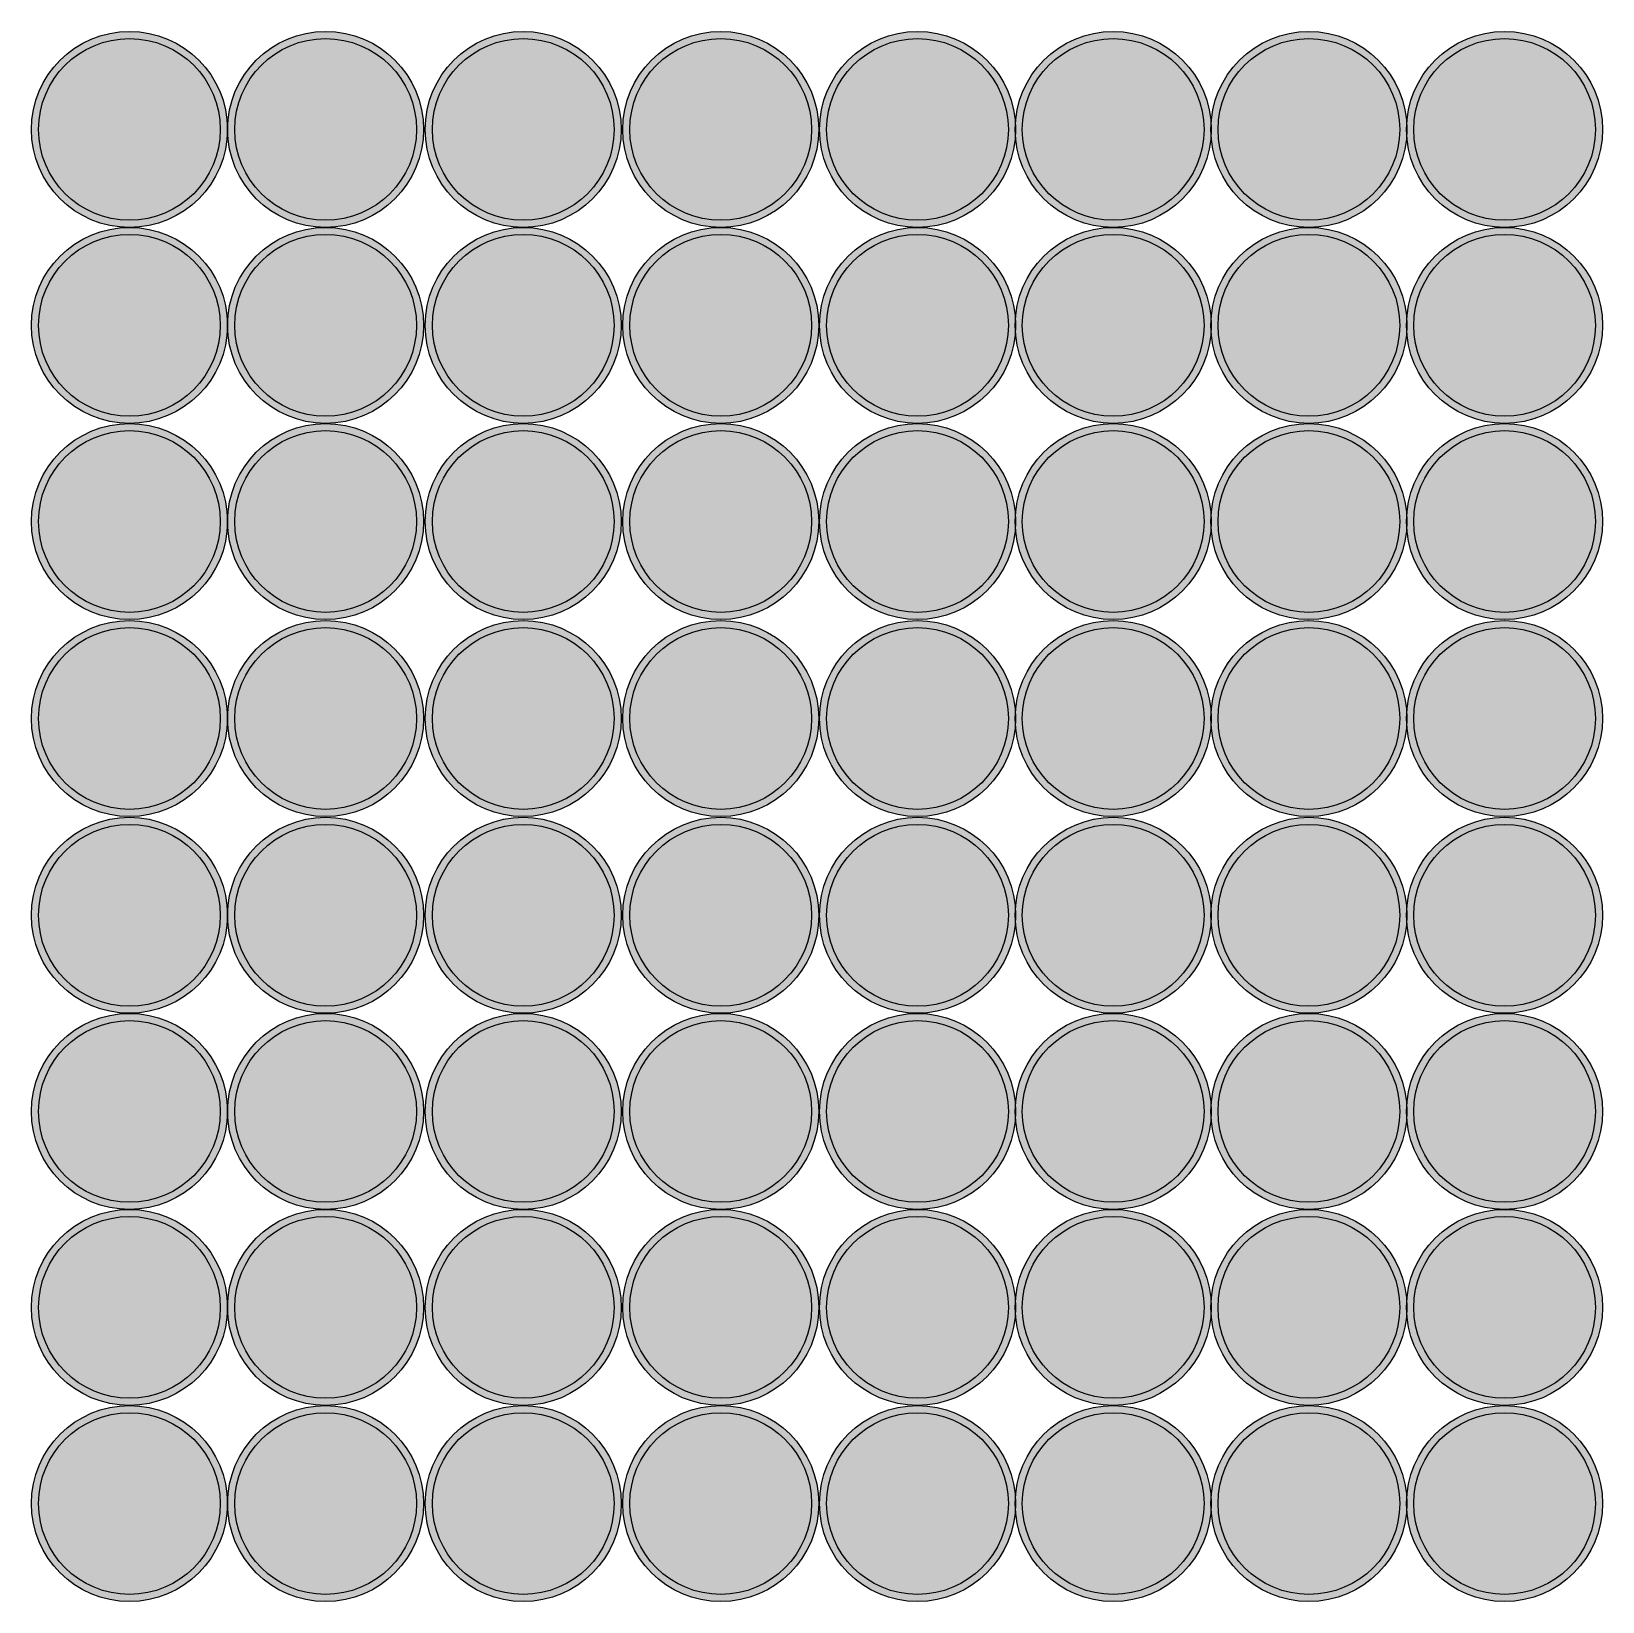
# Model space of a CAD drawing. Header units: inches. Extents: x 2620 to 4317, y 1826 to 2873.
# Drawn here: x 3246.76 to 3274.33, y 2352.39 to 2379.95 of the extents above; entities that cross this region are included whole.
import ezdxf

# ---------------------------------------------------------------- set-up
doc = ezdxf.new("R2010")
doc.units = ezdxf.units.IN
doc.header["$MEASUREMENT"] = 0

msp = doc.modelspace()

# ---------------------------------------------------------------- hatches: boundary and pattern name
h = msp.add_hatch(color=256)
h.dxf.hatch_style = 1
h.set_gradient(color1=(41, 49, 137), color2=(19, 103, 52), tint=1, name='INVCURVED')
h.paths.add_polyline_path([(3246.7558, 2378.22888, 1), (3250.1958, 2378.22888, 1)])
h.paths.add_polyline_path([(3250.0708, 2378.22888, -1), (3246.8808, 2378.22888, -1)], flags=16)
h = msp.add_hatch(color=256)
h.dxf.hatch_style = 1
h.set_gradient(color1=(41, 49, 137), color2=(19, 103, 52), tint=1, name='INVCURVED')
h.paths.add_polyline_path([(3250.19953, 2378.22888, 1), (3253.63953, 2378.22888, 1)])
h.paths.add_polyline_path([(3253.51453, 2378.22888, -1), (3250.32453, 2378.22888, -1)], flags=16)
h = msp.add_hatch(color=256)
h.dxf.hatch_style = 1
h.set_gradient(color1=(41, 49, 137), color2=(19, 103, 52), tint=1, name='INVCURVED')
h.paths.add_polyline_path([(3253.66808, 2378.22888, 1), (3257.10808, 2378.22888, 1)])
h.paths.add_polyline_path([(3256.98308, 2378.22888, -1), (3253.79308, 2378.22888, -1)], flags=16)
h = msp.add_hatch(color=256)
h.dxf.hatch_style = 1
h.set_gradient(color1=(41, 49, 137), color2=(19, 103, 52), tint=1, name='INVCURVED')
h.paths.add_polyline_path([(3257.13427, 2378.22888, 1), (3260.57427, 2378.22888, 1)])
h.paths.add_polyline_path([(3260.44927, 2378.22888, -1), (3257.25927, 2378.22888, -1)], flags=16)
h = msp.add_hatch(color=256)
h.dxf.hatch_style = 1
h.set_gradient(color1=(41, 49, 137), color2=(19, 103, 52), tint=1, name='INVCURVED')
h.paths.add_polyline_path([(3260.5882, 2378.22888, 1), (3264.0282, 2378.22888, 1)])
h.paths.add_polyline_path([(3263.9032, 2378.22888, -1), (3260.7132, 2378.22888, -1)], flags=16)
h = msp.add_hatch(color=256)
h.dxf.hatch_style = 1
h.set_gradient(color1=(41, 49, 137), color2=(19, 103, 52), tint=1, name='INVCURVED')
h.paths.add_polyline_path([(3264.02297, 2378.22888, 1), (3267.46297, 2378.22888, 1)])
h.paths.add_polyline_path([(3267.33797, 2378.22888, -1), (3264.14797, 2378.22888, -1)], flags=16)
h = msp.add_hatch(color=256)
h.dxf.hatch_style = 1
h.set_gradient(color1=(41, 49, 137), color2=(19, 103, 52), tint=1, name='INVCURVED')
h.paths.add_polyline_path([(3267.45774, 2378.22888, 1), (3270.89774, 2378.22888, 1)])
h.paths.add_polyline_path([(3270.77274, 2378.22888, -1), (3267.58274, 2378.22888, -1)], flags=16)
h = msp.add_hatch(color=256)
h.dxf.hatch_style = 1
h.set_gradient(color1=(41, 49, 137), color2=(19, 103, 52), tint=1, name='INVCURVED')
h.paths.add_polyline_path([(3270.89233, 2378.22888, 1), (3274.33233, 2378.22888, 1)])
h.paths.add_polyline_path([(3274.20733, 2378.22888, -1), (3271.01733, 2378.22888, -1)], flags=16)
h = msp.add_hatch(color=256)
h.dxf.hatch_style = 1
h.set_gradient(color1=(242, 103, 34), color2=(248, 153, 30), tint=1)
h.paths.add_polyline_path([(3250.0708, 2378.22888, 1), (3246.8808, 2378.22888, 1)])
h = msp.add_hatch(color=256)
h.dxf.hatch_style = 1
h.set_gradient(color1=(242, 103, 34), color2=(248, 153, 30), tint=1)
h.paths.add_polyline_path([(3253.51453, 2378.22888, 1), (3250.32453, 2378.22888, 1)])
h = msp.add_hatch(color=256)
h.dxf.hatch_style = 1
h.set_gradient(color1=(242, 103, 34), color2=(248, 153, 30), tint=1)
h.paths.add_polyline_path([(3256.98308, 2378.22888, 1), (3253.79308, 2378.22888, 1)])
h = msp.add_hatch(color=256)
h.dxf.hatch_style = 1
h.set_gradient(color1=(242, 103, 34), color2=(248, 153, 30), tint=1)
h.paths.add_polyline_path([(3260.44927, 2378.22888, 1), (3257.25927, 2378.22888, 1)])
h = msp.add_hatch(color=256)
h.dxf.hatch_style = 1
h.set_gradient(color1=(242, 103, 34), color2=(248, 153, 30), tint=1)
h.paths.add_polyline_path([(3263.9032, 2378.22888, 1), (3260.7132, 2378.22888, 1)])
h = msp.add_hatch(color=256)
h.dxf.hatch_style = 1
h.set_gradient(color1=(242, 103, 34), color2=(248, 153, 30), tint=1)
h.paths.add_polyline_path([(3267.33797, 2378.22888, 1), (3264.14797, 2378.22888, 1)])
h = msp.add_hatch(color=256)
h.dxf.hatch_style = 1
h.set_gradient(color1=(242, 103, 34), color2=(248, 153, 30), tint=1)
h.paths.add_polyline_path([(3270.77274, 2378.22888, 1), (3267.58274, 2378.22888, 1)])
h = msp.add_hatch(color=256)
h.dxf.hatch_style = 1
h.set_gradient(color1=(242, 103, 34), color2=(248, 153, 30), tint=1)
h.paths.add_polyline_path([(3274.20733, 2378.22888, 1), (3271.01733, 2378.22888, 1)])
h = msp.add_hatch(color=256)
h.dxf.hatch_style = 1
h.set_gradient(color1=(41, 49, 137), color2=(19, 103, 52), tint=1, name='INVCURVED')
h.paths.add_polyline_path([(3246.7558, 2374.78994, 1), (3250.1958, 2374.78994, 1)])
h.paths.add_polyline_path([(3250.0708, 2374.78994, -1), (3246.8808, 2374.78994, -1)], flags=16)
h = msp.add_hatch(color=256)
h.dxf.hatch_style = 1
h.set_gradient(color1=(242, 103, 34), color2=(248, 153, 30), tint=1)
h.paths.add_polyline_path([(3250.0708, 2374.78994, 1), (3246.8808, 2374.78994, 1)])
h = msp.add_hatch(color=256)
h.dxf.hatch_style = 1
h.set_gradient(color1=(41, 49, 137), color2=(19, 103, 52), tint=1, name='INVCURVED')
h.paths.add_polyline_path([(3250.19953, 2374.78994, 1), (3253.63953, 2374.78994, 1)])
h.paths.add_polyline_path([(3253.51453, 2374.78994, -1), (3250.32453, 2374.78994, -1)], flags=16)
h = msp.add_hatch(color=256)
h.dxf.hatch_style = 1
h.set_gradient(color1=(242, 103, 34), color2=(248, 153, 30), tint=1)
h.paths.add_polyline_path([(3253.51453, 2374.78994, 1), (3250.32453, 2374.78994, 1)])
h = msp.add_hatch(color=256)
h.dxf.hatch_style = 1
h.set_gradient(color1=(41, 49, 137), color2=(19, 103, 52), tint=1, name='INVCURVED')
h.paths.add_polyline_path([(3253.66808, 2374.78994, 1), (3257.10808, 2374.78994, 1)])
h.paths.add_polyline_path([(3256.98308, 2374.78994, -1), (3253.79308, 2374.78994, -1)], flags=16)
h = msp.add_hatch(color=256)
h.dxf.hatch_style = 1
h.set_gradient(color1=(242, 103, 34), color2=(248, 153, 30), tint=1)
h.paths.add_polyline_path([(3256.98308, 2374.78994, 1), (3253.79308, 2374.78994, 1)])
h = msp.add_hatch(color=256)
h.dxf.hatch_style = 1
h.set_gradient(color1=(41, 49, 137), color2=(19, 103, 52), tint=1, name='INVCURVED')
h.paths.add_polyline_path([(3257.13427, 2374.78994, 1), (3260.57427, 2374.78994, 1)])
h.paths.add_polyline_path([(3260.44927, 2374.78994, -1), (3257.25927, 2374.78994, -1)], flags=16)
h = msp.add_hatch(color=256)
h.dxf.hatch_style = 1
h.set_gradient(color1=(242, 103, 34), color2=(248, 153, 30), tint=1)
h.paths.add_polyline_path([(3260.44927, 2374.78994, 1), (3257.25927, 2374.78994, 1)])
h = msp.add_hatch(color=256)
h.dxf.hatch_style = 1
h.set_gradient(color1=(41, 49, 137), color2=(19, 103, 52), tint=1, name='INVCURVED')
h.paths.add_polyline_path([(3260.5882, 2374.78994, 1), (3264.0282, 2374.78994, 1)])
h.paths.add_polyline_path([(3263.9032, 2374.78994, -1), (3260.7132, 2374.78994, -1)], flags=16)
h = msp.add_hatch(color=256)
h.dxf.hatch_style = 1
h.set_gradient(color1=(242, 103, 34), color2=(248, 153, 30), tint=1)
h.paths.add_polyline_path([(3263.9032, 2374.78994, 1), (3260.7132, 2374.78994, 1)])
h = msp.add_hatch(color=256)
h.dxf.hatch_style = 1
h.set_gradient(color1=(41, 49, 137), color2=(19, 103, 52), tint=1, name='INVCURVED')
h.paths.add_polyline_path([(3264.02297, 2374.78994, 1), (3267.46297, 2374.78994, 1)])
h.paths.add_polyline_path([(3267.33797, 2374.78994, -1), (3264.14797, 2374.78994, -1)], flags=16)
h = msp.add_hatch(color=256)
h.dxf.hatch_style = 1
h.set_gradient(color1=(242, 103, 34), color2=(248, 153, 30), tint=1)
h.paths.add_polyline_path([(3267.33797, 2374.78994, 1), (3264.14797, 2374.78994, 1)])
h = msp.add_hatch(color=256)
h.dxf.hatch_style = 1
h.set_gradient(color1=(41, 49, 137), color2=(19, 103, 52), tint=1, name='INVCURVED')
h.paths.add_polyline_path([(3267.45774, 2374.78994, 1), (3270.89774, 2374.78994, 1)])
h.paths.add_polyline_path([(3270.77274, 2374.78994, -1), (3267.58274, 2374.78994, -1)], flags=16)
h = msp.add_hatch(color=256)
h.dxf.hatch_style = 1
h.set_gradient(color1=(242, 103, 34), color2=(248, 153, 30), tint=1)
h.paths.add_polyline_path([(3270.77274, 2374.78994, 1), (3267.58274, 2374.78994, 1)])
h = msp.add_hatch(color=256)
h.dxf.hatch_style = 1
h.set_gradient(color1=(41, 49, 137), color2=(19, 103, 52), tint=1, name='INVCURVED')
h.paths.add_polyline_path([(3270.89233, 2374.78994, 1), (3274.33233, 2374.78994, 1)])
h.paths.add_polyline_path([(3274.20733, 2374.78994, -1), (3271.01733, 2374.78994, -1)], flags=16)
h = msp.add_hatch(color=256)
h.dxf.hatch_style = 1
h.set_gradient(color1=(242, 103, 34), color2=(248, 153, 30), tint=1)
h.paths.add_polyline_path([(3274.20733, 2374.78994, 1), (3271.01733, 2374.78994, 1)])
h = msp.add_hatch(color=256)
h.dxf.hatch_style = 1
h.set_gradient(color1=(41, 49, 137), color2=(19, 103, 52), tint=1, name='INVCURVED')
h.paths.add_polyline_path([(3246.7558, 2371.34641, 1), (3250.1958, 2371.34641, 1)])
h.paths.add_polyline_path([(3250.0708, 2371.34641, -1), (3246.8808, 2371.34641, -1)], flags=16)
h = msp.add_hatch(color=256)
h.dxf.hatch_style = 1
h.set_gradient(color1=(41, 49, 137), color2=(19, 103, 52), tint=1, name='INVCURVED')
h.paths.add_polyline_path([(3250.19953, 2371.34641, 1), (3253.63953, 2371.34641, 1)])
h.paths.add_polyline_path([(3253.51453, 2371.34641, -1), (3250.32453, 2371.34641, -1)], flags=16)
h = msp.add_hatch(color=256)
h.dxf.hatch_style = 1
h.set_gradient(color1=(41, 49, 137), color2=(19, 103, 52), tint=1, name='INVCURVED')
h.paths.add_polyline_path([(3253.66808, 2371.34641, 1), (3257.10808, 2371.34641, 1)])
h.paths.add_polyline_path([(3256.98308, 2371.34641, -1), (3253.79308, 2371.34641, -1)], flags=16)
h = msp.add_hatch(color=256)
h.dxf.hatch_style = 1
h.set_gradient(color1=(41, 49, 137), color2=(19, 103, 52), tint=1, name='INVCURVED')
h.paths.add_polyline_path([(3257.13427, 2371.34641, 1), (3260.57427, 2371.34641, 1)])
h.paths.add_polyline_path([(3260.44927, 2371.34641, -1), (3257.25927, 2371.34641, -1)], flags=16)
h = msp.add_hatch(color=256)
h.dxf.hatch_style = 1
h.set_gradient(color1=(41, 49, 137), color2=(19, 103, 52), tint=1, name='INVCURVED')
h.paths.add_polyline_path([(3260.5882, 2371.34641, 1), (3264.0282, 2371.34641, 1)])
h.paths.add_polyline_path([(3263.9032, 2371.34641, -1), (3260.7132, 2371.34641, -1)], flags=16)
h = msp.add_hatch(color=256)
h.dxf.hatch_style = 1
h.set_gradient(color1=(41, 49, 137), color2=(19, 103, 52), tint=1, name='INVCURVED')
h.paths.add_polyline_path([(3264.02297, 2371.34641, 1), (3267.46297, 2371.34641, 1)])
h.paths.add_polyline_path([(3267.33797, 2371.34641, -1), (3264.14797, 2371.34641, -1)], flags=16)
h = msp.add_hatch(color=256)
h.dxf.hatch_style = 1
h.set_gradient(color1=(41, 49, 137), color2=(19, 103, 52), tint=1, name='INVCURVED')
h.paths.add_polyline_path([(3267.45774, 2371.34641, 1), (3270.89774, 2371.34641, 1)])
h.paths.add_polyline_path([(3270.77274, 2371.34641, -1), (3267.58274, 2371.34641, -1)], flags=16)
h = msp.add_hatch(color=256)
h.dxf.hatch_style = 1
h.set_gradient(color1=(41, 49, 137), color2=(19, 103, 52), tint=1, name='INVCURVED')
h.paths.add_polyline_path([(3270.89233, 2371.34641, 1), (3274.33233, 2371.34641, 1)])
h.paths.add_polyline_path([(3274.20733, 2371.34641, -1), (3271.01733, 2371.34641, -1)], flags=16)
h = msp.add_hatch(color=256)
h.dxf.hatch_style = 1
h.set_gradient(color1=(242, 103, 34), color2=(248, 153, 30), tint=1)
h.paths.add_polyline_path([(3250.0708, 2371.34641, 1), (3246.8808, 2371.34641, 1)])
h = msp.add_hatch(color=256)
h.dxf.hatch_style = 1
h.set_gradient(color1=(242, 103, 34), color2=(248, 153, 30), tint=1)
h.paths.add_polyline_path([(3253.51453, 2371.34641, 1), (3250.32453, 2371.34641, 1)])
h = msp.add_hatch(color=256)
h.dxf.hatch_style = 1
h.set_gradient(color1=(242, 103, 34), color2=(248, 153, 30), tint=1)
h.paths.add_polyline_path([(3256.98308, 2371.34641, 1), (3253.79308, 2371.34641, 1)])
h = msp.add_hatch(color=256)
h.dxf.hatch_style = 1
h.set_gradient(color1=(242, 103, 34), color2=(248, 153, 30), tint=1)
h.paths.add_polyline_path([(3260.44927, 2371.34641, 1), (3257.25927, 2371.34641, 1)])
h = msp.add_hatch(color=256)
h.dxf.hatch_style = 1
h.set_gradient(color1=(242, 103, 34), color2=(248, 153, 30), tint=1)
h.paths.add_polyline_path([(3263.9032, 2371.34641, 1), (3260.7132, 2371.34641, 1)])
h = msp.add_hatch(color=256)
h.dxf.hatch_style = 1
h.set_gradient(color1=(242, 103, 34), color2=(248, 153, 30), tint=1)
h.paths.add_polyline_path([(3267.33797, 2371.34641, 1), (3264.14797, 2371.34641, 1)])
h = msp.add_hatch(color=256)
h.dxf.hatch_style = 1
h.set_gradient(color1=(242, 103, 34), color2=(248, 153, 30), tint=1)
h.paths.add_polyline_path([(3270.77274, 2371.34641, 1), (3267.58274, 2371.34641, 1)])
h = msp.add_hatch(color=256)
h.dxf.hatch_style = 1
h.set_gradient(color1=(242, 103, 34), color2=(248, 153, 30), tint=1)
h.paths.add_polyline_path([(3274.20733, 2371.34641, 1), (3271.01733, 2371.34641, 1)])
h = msp.add_hatch(color=256)
h.dxf.hatch_style = 1
h.set_gradient(color1=(41, 49, 137), color2=(19, 103, 52), tint=1, name='INVCURVED')
h.paths.add_polyline_path([(3246.7558, 2367.88905, 1), (3250.1958, 2367.88905, 1)])
h.paths.add_polyline_path([(3250.0708, 2367.88905, -1), (3246.8808, 2367.88905, -1)], flags=16)
h = msp.add_hatch(color=256)
h.dxf.hatch_style = 1
h.set_gradient(color1=(242, 103, 34), color2=(248, 153, 30), tint=1)
h.paths.add_polyline_path([(3250.0708, 2367.88905, 1), (3246.8808, 2367.88905, 1)])
h = msp.add_hatch(color=256)
h.dxf.hatch_style = 1
h.set_gradient(color1=(41, 49, 137), color2=(19, 103, 52), tint=1, name='INVCURVED')
h.paths.add_polyline_path([(3250.19953, 2367.88905, 1), (3253.63953, 2367.88905, 1)])
h.paths.add_polyline_path([(3253.51453, 2367.88905, -1), (3250.32453, 2367.88905, -1)], flags=16)
h = msp.add_hatch(color=256)
h.dxf.hatch_style = 1
h.set_gradient(color1=(242, 103, 34), color2=(248, 153, 30), tint=1)
h.paths.add_polyline_path([(3253.51453, 2367.88905, 1), (3250.32453, 2367.88905, 1)])
h = msp.add_hatch(color=256)
h.dxf.hatch_style = 1
h.set_gradient(color1=(41, 49, 137), color2=(19, 103, 52), tint=1, name='INVCURVED')
h.paths.add_polyline_path([(3253.66808, 2367.88905, 1), (3257.10808, 2367.88905, 1)])
h.paths.add_polyline_path([(3256.98308, 2367.88905, -1), (3253.79308, 2367.88905, -1)], flags=16)
h = msp.add_hatch(color=256)
h.dxf.hatch_style = 1
h.set_gradient(color1=(242, 103, 34), color2=(248, 153, 30), tint=1)
h.paths.add_polyline_path([(3256.98308, 2367.88905, 1), (3253.79308, 2367.88905, 1)])
h = msp.add_hatch(color=256)
h.dxf.hatch_style = 1
h.set_gradient(color1=(41, 49, 137), color2=(19, 103, 52), tint=1, name='INVCURVED')
h.paths.add_polyline_path([(3257.13427, 2367.88905, 1), (3260.57427, 2367.88905, 1)])
h.paths.add_polyline_path([(3260.44927, 2367.88905, -1), (3257.25927, 2367.88905, -1)], flags=16)
h = msp.add_hatch(color=256)
h.dxf.hatch_style = 1
h.set_gradient(color1=(242, 103, 34), color2=(248, 153, 30), tint=1)
h.paths.add_polyline_path([(3260.44927, 2367.88905, 1), (3257.25927, 2367.88905, 1)])
h = msp.add_hatch(color=256)
h.dxf.hatch_style = 1
h.set_gradient(color1=(41, 49, 137), color2=(19, 103, 52), tint=1, name='INVCURVED')
h.paths.add_polyline_path([(3260.5882, 2367.88905, 1), (3264.0282, 2367.88905, 1)])
h.paths.add_polyline_path([(3263.9032, 2367.88905, -1), (3260.7132, 2367.88905, -1)], flags=16)
h = msp.add_hatch(color=256)
h.dxf.hatch_style = 1
h.set_gradient(color1=(242, 103, 34), color2=(248, 153, 30), tint=1)
h.paths.add_polyline_path([(3263.9032, 2367.88905, 1), (3260.7132, 2367.88905, 1)])
h = msp.add_hatch(color=256)
h.dxf.hatch_style = 1
h.set_gradient(color1=(41, 49, 137), color2=(19, 103, 52), tint=1, name='INVCURVED')
h.paths.add_polyline_path([(3264.02297, 2367.88905, 1), (3267.46297, 2367.88905, 1)])
h.paths.add_polyline_path([(3267.33797, 2367.88905, -1), (3264.14797, 2367.88905, -1)], flags=16)
h = msp.add_hatch(color=256)
h.dxf.hatch_style = 1
h.set_gradient(color1=(242, 103, 34), color2=(248, 153, 30), tint=1)
h.paths.add_polyline_path([(3267.33797, 2367.88905, 1), (3264.14797, 2367.88905, 1)])
h = msp.add_hatch(color=256)
h.dxf.hatch_style = 1
h.set_gradient(color1=(41, 49, 137), color2=(19, 103, 52), tint=1, name='INVCURVED')
h.paths.add_polyline_path([(3267.45774, 2367.88905, 1), (3270.89774, 2367.88905, 1)])
h.paths.add_polyline_path([(3270.77274, 2367.88905, -1), (3267.58274, 2367.88905, -1)], flags=16)
h = msp.add_hatch(color=256)
h.dxf.hatch_style = 1
h.set_gradient(color1=(242, 103, 34), color2=(248, 153, 30), tint=1)
h.paths.add_polyline_path([(3270.77274, 2367.88905, 1), (3267.58274, 2367.88905, 1)])
h = msp.add_hatch(color=256)
h.dxf.hatch_style = 1
h.set_gradient(color1=(41, 49, 137), color2=(19, 103, 52), tint=1, name='INVCURVED')
h.paths.add_polyline_path([(3270.89233, 2367.88905, 1), (3274.33233, 2367.88905, 1)])
h.paths.add_polyline_path([(3274.20733, 2367.88905, -1), (3271.01733, 2367.88905, -1)], flags=16)
h = msp.add_hatch(color=256)
h.dxf.hatch_style = 1
h.set_gradient(color1=(242, 103, 34), color2=(248, 153, 30), tint=1)
h.paths.add_polyline_path([(3274.20733, 2367.88905, 1), (3271.01733, 2367.88905, 1)])
h = msp.add_hatch(color=256)
h.dxf.hatch_style = 1
h.set_gradient(color1=(41, 49, 137), color2=(19, 103, 52), tint=1, name='INVCURVED')
h.paths.add_polyline_path([(3246.7558, 2364.43478, 1), (3250.1958, 2364.43478, 1)])
h.paths.add_polyline_path([(3250.0708, 2364.43478, -1), (3246.8808, 2364.43478, -1)], flags=16)
h = msp.add_hatch(color=256)
h.dxf.hatch_style = 1
h.set_gradient(color1=(41, 49, 137), color2=(19, 103, 52), tint=1, name='INVCURVED')
h.paths.add_polyline_path([(3250.19953, 2364.43478, 1), (3253.63953, 2364.43478, 1)])
h.paths.add_polyline_path([(3253.51453, 2364.43478, -1), (3250.32453, 2364.43478, -1)], flags=16)
h = msp.add_hatch(color=256)
h.dxf.hatch_style = 1
h.set_gradient(color1=(41, 49, 137), color2=(19, 103, 52), tint=1, name='INVCURVED')
h.paths.add_polyline_path([(3253.66808, 2364.43478, 1), (3257.10808, 2364.43478, 1)])
h.paths.add_polyline_path([(3256.98308, 2364.43478, -1), (3253.79308, 2364.43478, -1)], flags=16)
h = msp.add_hatch(color=256)
h.dxf.hatch_style = 1
h.set_gradient(color1=(41, 49, 137), color2=(19, 103, 52), tint=1, name='INVCURVED')
h.paths.add_polyline_path([(3257.13427, 2364.43478, 1), (3260.57427, 2364.43478, 1)])
h.paths.add_polyline_path([(3260.44927, 2364.43478, -1), (3257.25927, 2364.43478, -1)], flags=16)
h = msp.add_hatch(color=256)
h.dxf.hatch_style = 1
h.set_gradient(color1=(41, 49, 137), color2=(19, 103, 52), tint=1, name='INVCURVED')
h.paths.add_polyline_path([(3260.5882, 2364.43478, 1), (3264.0282, 2364.43478, 1)])
h.paths.add_polyline_path([(3263.9032, 2364.43478, -1), (3260.7132, 2364.43478, -1)], flags=16)
h = msp.add_hatch(color=256)
h.dxf.hatch_style = 1
h.set_gradient(color1=(41, 49, 137), color2=(19, 103, 52), tint=1, name='INVCURVED')
h.paths.add_polyline_path([(3264.02297, 2364.43478, 1), (3267.46297, 2364.43478, 1)])
h.paths.add_polyline_path([(3267.33797, 2364.43478, -1), (3264.14797, 2364.43478, -1)], flags=16)
h = msp.add_hatch(color=256)
h.dxf.hatch_style = 1
h.set_gradient(color1=(41, 49, 137), color2=(19, 103, 52), tint=1, name='INVCURVED')
h.paths.add_polyline_path([(3267.45774, 2364.43478, 1), (3270.89774, 2364.43478, 1)])
h.paths.add_polyline_path([(3270.77274, 2364.43478, -1), (3267.58274, 2364.43478, -1)], flags=16)
h = msp.add_hatch(color=256)
h.dxf.hatch_style = 1
h.set_gradient(color1=(41, 49, 137), color2=(19, 103, 52), tint=1, name='INVCURVED')
h.paths.add_polyline_path([(3270.89233, 2364.43478, 1), (3274.33233, 2364.43478, 1)])
h.paths.add_polyline_path([(3274.20733, 2364.43478, -1), (3271.01733, 2364.43478, -1)], flags=16)
h = msp.add_hatch(color=256)
h.dxf.hatch_style = 1
h.set_gradient(color1=(242, 103, 34), color2=(248, 153, 30), tint=1)
h.paths.add_polyline_path([(3250.0708, 2364.43478, 1), (3246.8808, 2364.43478, 1)])
h = msp.add_hatch(color=256)
h.dxf.hatch_style = 1
h.set_gradient(color1=(242, 103, 34), color2=(248, 153, 30), tint=1)
h.paths.add_polyline_path([(3253.51453, 2364.43478, 1), (3250.32453, 2364.43478, 1)])
h = msp.add_hatch(color=256)
h.dxf.hatch_style = 1
h.set_gradient(color1=(242, 103, 34), color2=(248, 153, 30), tint=1)
h.paths.add_polyline_path([(3256.98308, 2364.43478, 1), (3253.79308, 2364.43478, 1)])
h = msp.add_hatch(color=256)
h.dxf.hatch_style = 1
h.set_gradient(color1=(242, 103, 34), color2=(248, 153, 30), tint=1)
h.paths.add_polyline_path([(3260.44927, 2364.43478, 1), (3257.25927, 2364.43478, 1)])
h = msp.add_hatch(color=256)
h.dxf.hatch_style = 1
h.set_gradient(color1=(242, 103, 34), color2=(248, 153, 30), tint=1)
h.paths.add_polyline_path([(3263.9032, 2364.43478, 1), (3260.7132, 2364.43478, 1)])
h = msp.add_hatch(color=256)
h.dxf.hatch_style = 1
h.set_gradient(color1=(242, 103, 34), color2=(248, 153, 30), tint=1)
h.paths.add_polyline_path([(3267.33797, 2364.43478, 1), (3264.14797, 2364.43478, 1)])
h = msp.add_hatch(color=256)
h.dxf.hatch_style = 1
h.set_gradient(color1=(242, 103, 34), color2=(248, 153, 30), tint=1)
h.paths.add_polyline_path([(3270.77274, 2364.43478, 1), (3267.58274, 2364.43478, 1)])
h = msp.add_hatch(color=256)
h.dxf.hatch_style = 1
h.set_gradient(color1=(242, 103, 34), color2=(248, 153, 30), tint=1)
h.paths.add_polyline_path([(3274.20733, 2364.43478, 1), (3271.01733, 2364.43478, 1)])
h = msp.add_hatch(color=256)
h.dxf.hatch_style = 1
h.set_gradient(color1=(41, 49, 137), color2=(19, 103, 52), tint=1, name='INVCURVED')
h.paths.add_polyline_path([(3246.7558, 2360.99223, 1), (3250.1958, 2360.99223, 1)])
h.paths.add_polyline_path([(3250.0708, 2360.99223, -1), (3246.8808, 2360.99223, -1)], flags=16)
h = msp.add_hatch(color=256)
h.dxf.hatch_style = 1
h.set_gradient(color1=(242, 103, 34), color2=(248, 153, 30), tint=1)
h.paths.add_polyline_path([(3250.0708, 2360.99223, 1), (3246.8808, 2360.99223, 1)])
h = msp.add_hatch(color=256)
h.dxf.hatch_style = 1
h.set_gradient(color1=(41, 49, 137), color2=(19, 103, 52), tint=1, name='INVCURVED')
h.paths.add_polyline_path([(3250.19953, 2360.99223, 1), (3253.63953, 2360.99223, 1)])
h.paths.add_polyline_path([(3253.51453, 2360.99223, -1), (3250.32453, 2360.99223, -1)], flags=16)
h = msp.add_hatch(color=256)
h.dxf.hatch_style = 1
h.set_gradient(color1=(242, 103, 34), color2=(248, 153, 30), tint=1)
h.paths.add_polyline_path([(3253.51453, 2360.99223, 1), (3250.32453, 2360.99223, 1)])
h = msp.add_hatch(color=256)
h.dxf.hatch_style = 1
h.set_gradient(color1=(41, 49, 137), color2=(19, 103, 52), tint=1, name='INVCURVED')
h.paths.add_polyline_path([(3253.66808, 2360.99223, 1), (3257.10808, 2360.99223, 1)])
h.paths.add_polyline_path([(3256.98308, 2360.99223, -1), (3253.79308, 2360.99223, -1)], flags=16)
h = msp.add_hatch(color=256)
h.dxf.hatch_style = 1
h.set_gradient(color1=(242, 103, 34), color2=(248, 153, 30), tint=1)
h.paths.add_polyline_path([(3256.98308, 2360.99223, 1), (3253.79308, 2360.99223, 1)])
h = msp.add_hatch(color=256)
h.dxf.hatch_style = 1
h.set_gradient(color1=(41, 49, 137), color2=(19, 103, 52), tint=1, name='INVCURVED')
h.paths.add_polyline_path([(3257.13427, 2360.99223, 1), (3260.57427, 2360.99223, 1)])
h.paths.add_polyline_path([(3260.44927, 2360.99223, -1), (3257.25927, 2360.99223, -1)], flags=16)
h = msp.add_hatch(color=256)
h.dxf.hatch_style = 1
h.set_gradient(color1=(242, 103, 34), color2=(248, 153, 30), tint=1)
h.paths.add_polyline_path([(3260.44927, 2360.99223, 1), (3257.25927, 2360.99223, 1)])
h = msp.add_hatch(color=256)
h.dxf.hatch_style = 1
h.set_gradient(color1=(41, 49, 137), color2=(19, 103, 52), tint=1, name='INVCURVED')
h.paths.add_polyline_path([(3260.5882, 2360.99223, 1), (3264.0282, 2360.99223, 1)])
h.paths.add_polyline_path([(3263.9032, 2360.99223, -1), (3260.7132, 2360.99223, -1)], flags=16)
h = msp.add_hatch(color=256)
h.dxf.hatch_style = 1
h.set_gradient(color1=(242, 103, 34), color2=(248, 153, 30), tint=1)
h.paths.add_polyline_path([(3263.9032, 2360.99223, 1), (3260.7132, 2360.99223, 1)])
h = msp.add_hatch(color=256)
h.dxf.hatch_style = 1
h.set_gradient(color1=(41, 49, 137), color2=(19, 103, 52), tint=1, name='INVCURVED')
h.paths.add_polyline_path([(3264.02297, 2360.99223, 1), (3267.46297, 2360.99223, 1)])
h.paths.add_polyline_path([(3267.33797, 2360.99223, -1), (3264.14797, 2360.99223, -1)], flags=16)
h = msp.add_hatch(color=256)
h.dxf.hatch_style = 1
h.set_gradient(color1=(242, 103, 34), color2=(248, 153, 30), tint=1)
h.paths.add_polyline_path([(3267.33797, 2360.99223, 1), (3264.14797, 2360.99223, 1)])
h = msp.add_hatch(color=256)
h.dxf.hatch_style = 1
h.set_gradient(color1=(41, 49, 137), color2=(19, 103, 52), tint=1, name='INVCURVED')
h.paths.add_polyline_path([(3267.45774, 2360.99223, 1), (3270.89774, 2360.99223, 1)])
h.paths.add_polyline_path([(3270.77274, 2360.99223, -1), (3267.58274, 2360.99223, -1)], flags=16)
h = msp.add_hatch(color=256)
h.dxf.hatch_style = 1
h.set_gradient(color1=(242, 103, 34), color2=(248, 153, 30), tint=1)
h.paths.add_polyline_path([(3270.77274, 2360.99223, 1), (3267.58274, 2360.99223, 1)])
h = msp.add_hatch(color=256)
h.dxf.hatch_style = 1
h.set_gradient(color1=(41, 49, 137), color2=(19, 103, 52), tint=1, name='INVCURVED')
h.paths.add_polyline_path([(3270.89233, 2360.99223, 1), (3274.33233, 2360.99223, 1)])
h.paths.add_polyline_path([(3274.20733, 2360.99223, -1), (3271.01733, 2360.99223, -1)], flags=16)
h = msp.add_hatch(color=256)
h.dxf.hatch_style = 1
h.set_gradient(color1=(242, 103, 34), color2=(248, 153, 30), tint=1)
h.paths.add_polyline_path([(3274.20733, 2360.99223, 1), (3271.01733, 2360.99223, 1)])
h = msp.add_hatch(color=256)
h.dxf.hatch_style = 1
h.set_gradient(color1=(41, 49, 137), color2=(19, 103, 52), tint=1, name='INVCURVED')
h.paths.add_polyline_path([(3246.7558, 2357.55329, 1), (3250.1958, 2357.55329, 1)])
h.paths.add_polyline_path([(3250.0708, 2357.55329, -1), (3246.8808, 2357.55329, -1)], flags=16)
h = msp.add_hatch(color=256)
h.dxf.hatch_style = 1
h.set_gradient(color1=(41, 49, 137), color2=(19, 103, 52), tint=1, name='INVCURVED')
h.paths.add_polyline_path([(3250.19953, 2357.55329, 1), (3253.63953, 2357.55329, 1)])
h.paths.add_polyline_path([(3253.51453, 2357.55329, -1), (3250.32453, 2357.55329, -1)], flags=16)
h = msp.add_hatch(color=256)
h.dxf.hatch_style = 1
h.set_gradient(color1=(41, 49, 137), color2=(19, 103, 52), tint=1, name='INVCURVED')
h.paths.add_polyline_path([(3253.66808, 2357.55329, 1), (3257.10808, 2357.55329, 1)])
h.paths.add_polyline_path([(3256.98308, 2357.55329, -1), (3253.79308, 2357.55329, -1)], flags=16)
h = msp.add_hatch(color=256)
h.dxf.hatch_style = 1
h.set_gradient(color1=(41, 49, 137), color2=(19, 103, 52), tint=1, name='INVCURVED')
h.paths.add_polyline_path([(3257.13427, 2357.55329, 1), (3260.57427, 2357.55329, 1)])
h.paths.add_polyline_path([(3260.44927, 2357.55329, -1), (3257.25927, 2357.55329, -1)], flags=16)
h = msp.add_hatch(color=256)
h.dxf.hatch_style = 1
h.set_gradient(color1=(41, 49, 137), color2=(19, 103, 52), tint=1, name='INVCURVED')
h.paths.add_polyline_path([(3260.5882, 2357.55329, 1), (3264.0282, 2357.55329, 1)])
h.paths.add_polyline_path([(3263.9032, 2357.55329, -1), (3260.7132, 2357.55329, -1)], flags=16)
h = msp.add_hatch(color=256)
h.dxf.hatch_style = 1
h.set_gradient(color1=(41, 49, 137), color2=(19, 103, 52), tint=1, name='INVCURVED')
h.paths.add_polyline_path([(3264.02297, 2357.55329, 1), (3267.46297, 2357.55329, 1)])
h.paths.add_polyline_path([(3267.33797, 2357.55329, -1), (3264.14797, 2357.55329, -1)], flags=16)
h = msp.add_hatch(color=256)
h.dxf.hatch_style = 1
h.set_gradient(color1=(41, 49, 137), color2=(19, 103, 52), tint=1, name='INVCURVED')
h.paths.add_polyline_path([(3267.45774, 2357.55329, 1), (3270.89774, 2357.55329, 1)])
h.paths.add_polyline_path([(3270.77274, 2357.55329, -1), (3267.58274, 2357.55329, -1)], flags=16)
h = msp.add_hatch(color=256)
h.dxf.hatch_style = 1
h.set_gradient(color1=(41, 49, 137), color2=(19, 103, 52), tint=1, name='INVCURVED')
h.paths.add_polyline_path([(3270.89233, 2357.55329, 1), (3274.33233, 2357.55329, 1)])
h.paths.add_polyline_path([(3274.20733, 2357.55329, -1), (3271.01733, 2357.55329, -1)], flags=16)
h = msp.add_hatch(color=256)
h.dxf.hatch_style = 1
h.set_gradient(color1=(242, 103, 34), color2=(248, 153, 30), tint=1)
h.paths.add_polyline_path([(3250.0708, 2357.55329, 1), (3246.8808, 2357.55329, 1)])
h = msp.add_hatch(color=256)
h.dxf.hatch_style = 1
h.set_gradient(color1=(242, 103, 34), color2=(248, 153, 30), tint=1)
h.paths.add_polyline_path([(3253.51453, 2357.55329, 1), (3250.32453, 2357.55329, 1)])
h = msp.add_hatch(color=256)
h.dxf.hatch_style = 1
h.set_gradient(color1=(242, 103, 34), color2=(248, 153, 30), tint=1)
h.paths.add_polyline_path([(3256.98308, 2357.55329, 1), (3253.79308, 2357.55329, 1)])
h = msp.add_hatch(color=256)
h.dxf.hatch_style = 1
h.set_gradient(color1=(242, 103, 34), color2=(248, 153, 30), tint=1)
h.paths.add_polyline_path([(3260.44927, 2357.55329, 1), (3257.25927, 2357.55329, 1)])
h = msp.add_hatch(color=256)
h.dxf.hatch_style = 1
h.set_gradient(color1=(242, 103, 34), color2=(248, 153, 30), tint=1)
h.paths.add_polyline_path([(3263.9032, 2357.55329, 1), (3260.7132, 2357.55329, 1)])
h = msp.add_hatch(color=256)
h.dxf.hatch_style = 1
h.set_gradient(color1=(242, 103, 34), color2=(248, 153, 30), tint=1)
h.paths.add_polyline_path([(3267.33797, 2357.55329, 1), (3264.14797, 2357.55329, 1)])
h = msp.add_hatch(color=256)
h.dxf.hatch_style = 1
h.set_gradient(color1=(242, 103, 34), color2=(248, 153, 30), tint=1)
h.paths.add_polyline_path([(3270.77274, 2357.55329, 1), (3267.58274, 2357.55329, 1)])
h = msp.add_hatch(color=256)
h.dxf.hatch_style = 1
h.set_gradient(color1=(242, 103, 34), color2=(248, 153, 30), tint=1)
h.paths.add_polyline_path([(3274.20733, 2357.55329, 1), (3271.01733, 2357.55329, 1)])
h = msp.add_hatch(color=256)
h.dxf.hatch_style = 1
h.set_gradient(color1=(41, 49, 137), color2=(19, 103, 52), tint=1, name='INVCURVED')
h.paths.add_polyline_path([(3246.7558, 2354.10976, 1), (3250.1958, 2354.10976, 1)])
h.paths.add_polyline_path([(3250.0708, 2354.10976, -1), (3246.8808, 2354.10976, -1)], flags=16)
h = msp.add_hatch(color=256)
h.dxf.hatch_style = 1
h.set_gradient(color1=(242, 103, 34), color2=(248, 153, 30), tint=1)
h.paths.add_polyline_path([(3250.0708, 2354.10976, 1), (3246.8808, 2354.10976, 1)])
h = msp.add_hatch(color=256)
h.dxf.hatch_style = 1
h.set_gradient(color1=(41, 49, 137), color2=(19, 103, 52), tint=1, name='INVCURVED')
h.paths.add_polyline_path([(3250.19953, 2354.10976, 1), (3253.63953, 2354.10976, 1)])
h.paths.add_polyline_path([(3253.51453, 2354.10976, -1), (3250.32453, 2354.10976, -1)], flags=16)
h = msp.add_hatch(color=256)
h.dxf.hatch_style = 1
h.set_gradient(color1=(242, 103, 34), color2=(248, 153, 30), tint=1)
h.paths.add_polyline_path([(3253.51453, 2354.10976, 1), (3250.32453, 2354.10976, 1)])
h = msp.add_hatch(color=256)
h.dxf.hatch_style = 1
h.set_gradient(color1=(41, 49, 137), color2=(19, 103, 52), tint=1, name='INVCURVED')
h.paths.add_polyline_path([(3253.66808, 2354.10976, 1), (3257.10808, 2354.10976, 1)])
h.paths.add_polyline_path([(3256.98308, 2354.10976, -1), (3253.79308, 2354.10976, -1)], flags=16)
h = msp.add_hatch(color=256)
h.dxf.hatch_style = 1
h.set_gradient(color1=(242, 103, 34), color2=(248, 153, 30), tint=1)
h.paths.add_polyline_path([(3256.98308, 2354.10976, 1), (3253.79308, 2354.10976, 1)])
h = msp.add_hatch(color=256)
h.dxf.hatch_style = 1
h.set_gradient(color1=(41, 49, 137), color2=(19, 103, 52), tint=1, name='INVCURVED')
h.paths.add_polyline_path([(3257.13427, 2354.10976, 1), (3260.57427, 2354.10976, 1)])
h.paths.add_polyline_path([(3260.44927, 2354.10976, -1), (3257.25927, 2354.10976, -1)], flags=16)
h = msp.add_hatch(color=256)
h.dxf.hatch_style = 1
h.set_gradient(color1=(242, 103, 34), color2=(248, 153, 30), tint=1)
h.paths.add_polyline_path([(3260.44927, 2354.10976, 1), (3257.25927, 2354.10976, 1)])
h = msp.add_hatch(color=256)
h.dxf.hatch_style = 1
h.set_gradient(color1=(41, 49, 137), color2=(19, 103, 52), tint=1, name='INVCURVED')
h.paths.add_polyline_path([(3260.5882, 2354.10976, 1), (3264.0282, 2354.10976, 1)])
h.paths.add_polyline_path([(3263.9032, 2354.10976, -1), (3260.7132, 2354.10976, -1)], flags=16)
h = msp.add_hatch(color=256)
h.dxf.hatch_style = 1
h.set_gradient(color1=(242, 103, 34), color2=(248, 153, 30), tint=1)
h.paths.add_polyline_path([(3263.9032, 2354.10976, 1), (3260.7132, 2354.10976, 1)])
h = msp.add_hatch(color=256)
h.dxf.hatch_style = 1
h.set_gradient(color1=(41, 49, 137), color2=(19, 103, 52), tint=1, name='INVCURVED')
h.paths.add_polyline_path([(3264.02297, 2354.10976, 1), (3267.46297, 2354.10976, 1)])
h.paths.add_polyline_path([(3267.33797, 2354.10976, -1), (3264.14797, 2354.10976, -1)], flags=16)
h = msp.add_hatch(color=256)
h.dxf.hatch_style = 1
h.set_gradient(color1=(242, 103, 34), color2=(248, 153, 30), tint=1)
h.paths.add_polyline_path([(3267.33797, 2354.10976, 1), (3264.14797, 2354.10976, 1)])
h = msp.add_hatch(color=256)
h.dxf.hatch_style = 1
h.set_gradient(color1=(41, 49, 137), color2=(19, 103, 52), tint=1, name='INVCURVED')
h.paths.add_polyline_path([(3267.45774, 2354.10976, 1), (3270.89774, 2354.10976, 1)])
h.paths.add_polyline_path([(3270.77274, 2354.10976, -1), (3267.58274, 2354.10976, -1)], flags=16)
h = msp.add_hatch(color=256)
h.dxf.hatch_style = 1
h.set_gradient(color1=(242, 103, 34), color2=(248, 153, 30), tint=1)
h.paths.add_polyline_path([(3270.77274, 2354.10976, 1), (3267.58274, 2354.10976, 1)])
h = msp.add_hatch(color=256)
h.dxf.hatch_style = 1
h.set_gradient(color1=(41, 49, 137), color2=(19, 103, 52), tint=1, name='INVCURVED')
h.paths.add_polyline_path([(3270.89233, 2354.10976, 1), (3274.33233, 2354.10976, 1)])
h.paths.add_polyline_path([(3274.20733, 2354.10976, -1), (3271.01733, 2354.10976, -1)], flags=16)
h = msp.add_hatch(color=256)
h.dxf.hatch_style = 1
h.set_gradient(color1=(242, 103, 34), color2=(248, 153, 30), tint=1)
h.paths.add_polyline_path([(3274.20733, 2354.10976, 1), (3271.01733, 2354.10976, 1)])

# ---------------------------------------------------------------- linework, layer by layer
for centre, radius in [((3248.4758, 2378.22888), 1.72), ((3251.91953, 2378.22888), 1.72), ((3255.38808, 2378.22888), 1.72), ((3258.85427, 2378.22888), 1.72), ((3262.3082, 2378.22888), 1.72), ((3265.74297, 2378.22888), 1.72), ((3269.17774, 2378.22888), 1.72), ((3272.61233, 2378.22888), 1.72), ((3248.4758, 2378.22888), 1.595), ((3251.91953, 2378.22888), 1.595), ((3255.38808, 2378.22888), 1.595), ((3258.85427, 2378.22888), 1.595), ((3262.3082, 2378.22888), 1.595), ((3265.74297, 2378.22888), 1.595), ((3269.17774, 2378.22888), 1.595), ((3272.61233, 2378.22888), 1.595), ((3248.4758, 2374.78994), 1.72), ((3248.4758, 2374.78994), 1.595), ((3251.91953, 2374.78994), 1.72), ((3251.91953, 2374.78994), 1.595), ((3255.38808, 2374.78994), 1.72), ((3255.38808, 2374.78994), 1.595), ((3258.85427, 2374.78994), 1.72), ((3258.85427, 2374.78994), 1.595), ((3262.3082, 2374.78994), 1.72), ((3262.3082, 2374.78994), 1.595), ((3265.74297, 2374.78994), 1.72), ((3265.74297, 2374.78994), 1.595), ((3269.17774, 2374.78994), 1.72), ((3269.17774, 2374.78994), 1.595), ((3272.61233, 2374.78994), 1.72), ((3272.61233, 2374.78994), 1.595), ((3248.4758, 2371.34641), 1.72), ((3251.91953, 2371.34641), 1.72), ((3255.38808, 2371.34641), 1.72), ((3258.85427, 2371.34641), 1.72), ((3262.3082, 2371.34641), 1.72), ((3265.74297, 2371.34641), 1.72), ((3269.17774, 2371.34641), 1.72), ((3272.61233, 2371.34641), 1.72), ((3248.4758, 2371.34641), 1.595), ((3251.91953, 2371.34641), 1.595), ((3255.38808, 2371.34641), 1.595), ((3258.85427, 2371.34641), 1.595), ((3262.3082, 2371.34641), 1.595), ((3265.74297, 2371.34641), 1.595), ((3269.17774, 2371.34641), 1.595), ((3272.61233, 2371.34641), 1.595), ((3248.4758, 2367.88905), 1.72), ((3248.4758, 2367.88905), 1.595), ((3251.91953, 2367.88905), 1.72), ((3251.91953, 2367.88905), 1.595), ((3255.38808, 2367.88905), 1.72), ((3255.38808, 2367.88905), 1.595), ((3258.85427, 2367.88905), 1.72), ((3258.85427, 2367.88905), 1.595), ((3262.3082, 2367.88905), 1.72), ((3262.3082, 2367.88905), 1.595), ((3265.74297, 2367.88905), 1.72), ((3265.74297, 2367.88905), 1.595), ((3269.17774, 2367.88905), 1.72), ((3269.17774, 2367.88905), 1.595), ((3272.61233, 2367.88905), 1.72), ((3272.61233, 2367.88905), 1.595), ((3248.4758, 2364.43478), 1.72), ((3251.91953, 2364.43478), 1.72), ((3255.38808, 2364.43478), 1.72), ((3258.85427, 2364.43478), 1.72), ((3262.3082, 2364.43478), 1.72), ((3265.74297, 2364.43478), 1.72), ((3269.17774, 2364.43478), 1.72), ((3272.61233, 2364.43478), 1.72), ((3248.4758, 2364.43478), 1.595), ((3251.91953, 2364.43478), 1.595), ((3255.38808, 2364.43478), 1.595), ((3258.85427, 2364.43478), 1.595), ((3262.3082, 2364.43478), 1.595), ((3265.74297, 2364.43478), 1.595), ((3269.17774, 2364.43478), 1.595), ((3272.61233, 2364.43478), 1.595), ((3248.4758, 2360.99223), 1.72), ((3248.4758, 2360.99223), 1.595), ((3251.91953, 2360.99223), 1.72), ((3251.91953, 2360.99223), 1.595), ((3255.38808, 2360.99223), 1.72), ((3255.38808, 2360.99223), 1.595), ((3258.85427, 2360.99223), 1.72), ((3258.85427, 2360.99223), 1.595), ((3262.3082, 2360.99223), 1.72), ((3262.3082, 2360.99223), 1.595), ((3265.74297, 2360.99223), 1.72), ((3265.74297, 2360.99223), 1.595), ((3269.17774, 2360.99223), 1.72), ((3269.17774, 2360.99223), 1.595), ((3272.61233, 2360.99223), 1.72), ((3272.61233, 2360.99223), 1.595), ((3248.4758, 2357.55329), 1.72), ((3251.91953, 2357.55329), 1.72), ((3255.38808, 2357.55329), 1.72), ((3258.85427, 2357.55329), 1.72), ((3262.3082, 2357.55329), 1.72), ((3265.74297, 2357.55329), 1.72), ((3269.17774, 2357.55329), 1.72), ((3272.61233, 2357.55329), 1.72), ((3248.4758, 2357.55329), 1.595), ((3251.91953, 2357.55329), 1.595), ((3255.38808, 2357.55329), 1.595), ((3258.85427, 2357.55329), 1.595), ((3262.3082, 2357.55329), 1.595), ((3265.74297, 2357.55329), 1.595), ((3269.17774, 2357.55329), 1.595), ((3272.61233, 2357.55329), 1.595), ((3248.4758, 2354.10976), 1.72), ((3248.4758, 2354.10976), 1.595), ((3251.91953, 2354.10976), 1.72), ((3251.91953, 2354.10976), 1.595), ((3255.38808, 2354.10976), 1.72), ((3255.38808, 2354.10976), 1.595), ((3258.85427, 2354.10976), 1.72), ((3258.85427, 2354.10976), 1.595), ((3262.3082, 2354.10976), 1.72), ((3262.3082, 2354.10976), 1.595), ((3265.74297, 2354.10976), 1.72), ((3265.74297, 2354.10976), 1.595), ((3269.17774, 2354.10976), 1.72), ((3269.17774, 2354.10976), 1.595), ((3272.61233, 2354.10976), 1.72), ((3272.61233, 2354.10976), 1.595)]:
    msp.add_circle(centre, radius)

doc.saveas('drawing.dxf')
